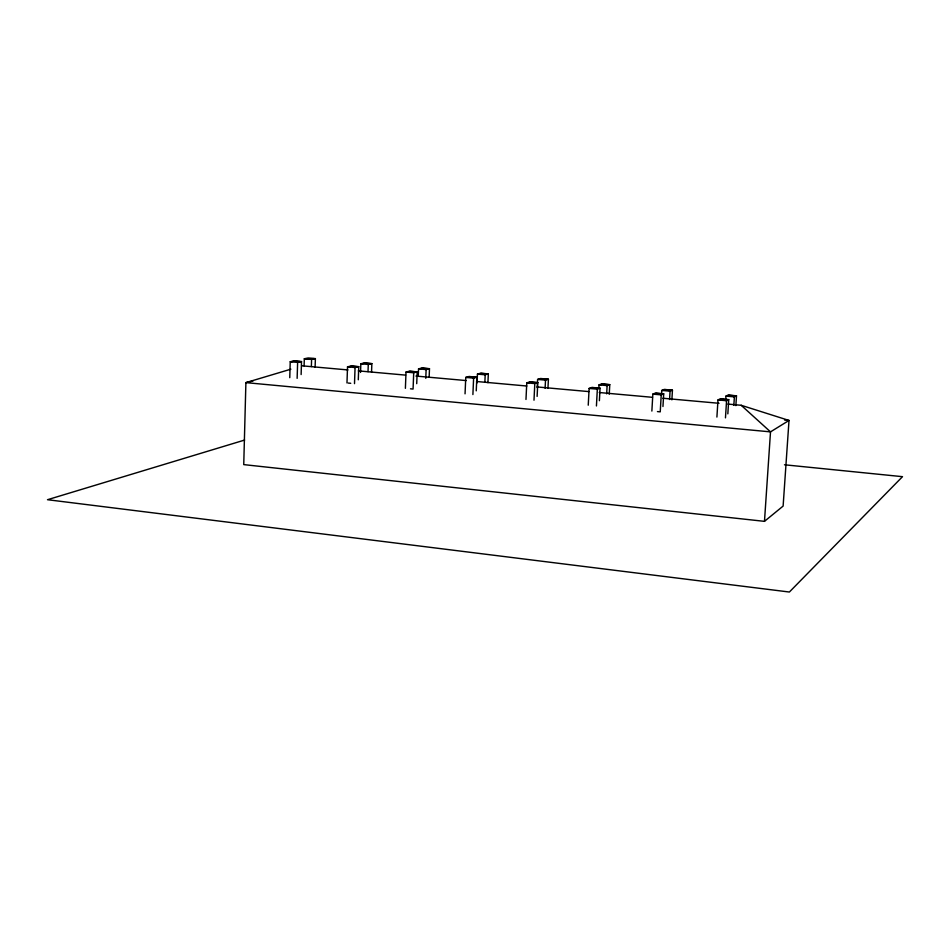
<?xml version="1.0" encoding="UTF-8"?>
<svg xmlns="http://www.w3.org/2000/svg" width="950" height="950" viewBox="0 0 950 950"><rect width="100%" height="100%" fill="white"/><g stroke="black" fill="none" stroke-linecap="round" stroke-linejoin="round"><path stroke-width="1.43" d="M289.762 377.673L290.237 361.724L294.168 360.905L301.518 361.558L301.126 374.561M297.136 378.349L297.623 362.389L301.518 361.558M304.095 365.904L304.321 358.767L308.133 357.972L315.388 358.613L315.115 367.139M311.374 366.558L311.6 359.409L315.388 358.613M346.976 382.945L347.522 366.843L351.239 365.988L358.756 366.652L358.293 379.786M354.504 383.646L355.062 367.519L358.756 366.652M360.537 372.424L360.846 363.779L364.444 362.947L371.854 363.601L371.545 372.222M368.018 371.652L368.279 364.432L371.854 363.601M405.389 388.336L406.018 372.067L409.521 371.177L417.181 371.866L416.718 383.657M417.181 371.866L413.713 372.756L413.072 389.049L410.507 388.811M418.249 376.164L418.546 368.885L421.931 368.018L429.483 368.695L429.139 377.399M425.778 378.302L426.134 369.562L429.483 368.695M465.049 393.834L465.761 377.411L469.027 376.485L476.853 377.186L476.247 390.83M472.898 394.559L473.611 378.112L476.853 377.186M477.054 382.921L477.446 374.098L480.605 373.207L488.324 373.884L487.932 382.684M484.868 382.149L485.201 374.787L488.324 373.884M525.979 399.463L526.775 382.862L529.803 381.9L537.795 382.613L537.118 396.399M533.995 400.199L534.803 383.574L537.795 382.613M537.201 387.6L537.605 379.43L540.526 378.504L548.411 379.192L547.96 388.075M545.11 388.312L545.514 380.131L548.411 379.192M588.24 405.199L589.131 388.431L591.898 387.434L600.067 388.158L599.391 400.698M596.434 405.959L597.336 389.168L600.067 388.158M598.892 387.624L599.034 384.869L601.718 383.907L609.769 384.619L609.247 394.214M606.67 393.846L607.121 385.581L609.769 384.619M651.866 411.065L652.852 394.119L655.357 393.086L663.706 393.834L662.957 406.505M663.706 393.834L661.236 394.867L660.238 411.849L657.447 411.588M661.639 393.205L661.806 390.426L664.228 389.429L672.446 390.153L671.876 399.855M669.572 399.511L670.059 391.162L672.446 390.153M716.906 417.074L717.986 399.938L720.207 398.869L728.745 399.629L727.842 413.856M725.764 398.917L725.943 396.114L728.092 395.069L736.499 395.817L735.87 405.614M725.467 417.858L726.56 400.71L728.745 399.629M733.839 405.294L734.386 396.863L736.499 395.817M290.878 369.182L245.896 382.624L243.746 464.609L764.477 521.348L770.509 431.87L741.178 405.282L727.866 404.082M764.477 521.348L783.121 506.077L789.011 420.446L741.178 405.282M725.776 400.508L727.522 399.653L721.014 399.071L719.257 399.926M733.614 396.661L735.3 395.841L728.887 395.271L727.189 396.091M660.499 394.678L662.471 393.858L656.106 393.288L654.123 394.108M669.334 390.973L671.234 390.177L664.976 389.619L663.053 390.414M596.648 388.978L598.832 388.182L592.61 387.624L590.401 388.419M606.444 385.403L608.546 384.631L602.419 384.097L600.293 384.857M534.173 383.396L536.548 382.624L530.468 382.09L528.058 382.85M544.884 379.952L547.188 379.216L541.179 378.682L538.852 379.418M244.601 440.064L47.5 499.712L789.379 592.028L902.5 476.674L784.486 464.776M473.017 377.934L475.594 377.197L469.633 376.663L467.044 377.399M484.607 374.621L487.101 373.896L481.223 373.386L478.705 374.098M413.167 372.59L415.922 371.878L410.091 371.355L407.301 372.067M425.576 369.384L428.26 368.695L422.501 368.196L419.805 368.873M354.552 367.353L357.497 366.664L351.773 366.154L348.816 366.843M367.769 364.266L370.619 363.601L364.978 363.102L362.116 363.767M252.949 381.045L245.896 382.624L770.509 431.87L789.011 420.446L784.581 420.043M297.148 362.223L300.259 361.57L294.654 361.071L291.531 361.724M311.125 359.254L314.141 358.613L305.591 358.767M304.321 358.767L311.6 359.409M360.846 363.779L368.279 364.432M418.546 368.885L426.134 369.562M477.446 374.098L485.201 374.787M537.605 379.43L545.514 380.131M599.034 384.869L607.121 385.581M661.806 390.426L670.059 391.162M725.943 396.114L734.386 396.863M290.237 361.724L297.623 362.389M347.522 366.843L355.062 367.519M406.018 372.067L413.713 372.756M465.761 377.411L473.611 378.112M526.775 382.862L534.803 383.574M589.131 388.431L597.336 389.168M652.852 394.119L661.236 394.867M717.986 399.938L726.56 400.71M302.124 365.821L347.949 369.942M358.293 370.868L405.603 375.119M415.946 376.058L466.213 380.57M476.556 381.496L526.822 386.021M537.166 386.947L588.917 391.602M599.26 392.528L652.484 397.314M662.827 398.24L719.008 403.287M348.234 383.064L350.74 383.289"/></g></svg>
